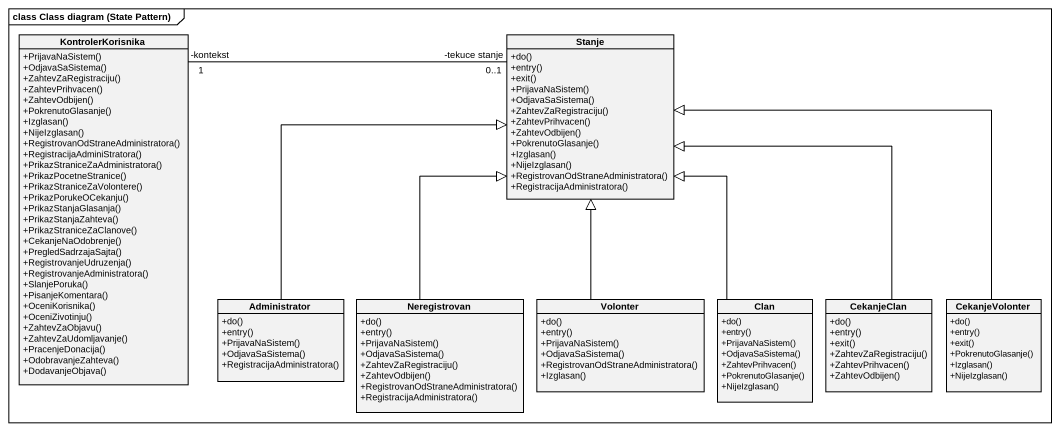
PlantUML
@startuml
mainframe class Class diagram (State Pattern)
hide circle
hide empty members
skinparam classAttributeIconSize 0
class KontrolerKorisnika {
  +PrijavaNaSistem()
  +OdjavaSaSistema()
  +ZahtevZaRegistraciju()
  +ZahtevPrihvacen()
  +ZahtevOdbijen()
  +PokrenutoGlasanje()
  +Izglasan()
  +NijeIzglasan()
  +RegistrovanOdStraneAdministratora()
  +RegistracijaAdminiStratora()
  +PrikazStraniceZaAdministratora()
  +PrikazPocetneStranice()
  +PrikazStraniceZaVolontere()
  +PrikazPorukeOCekanju()
  +PrikazStanjaGlasanja()
  +PrikazStanjaZahteva()
  +PrikazStraniceZaClanove()
  +CekanjeNaOdobrenje()
  +PregledSadrzajaSajta()
  +RegistrovanjeUdruzenja()
  +RegistrovanjeAdministratora()
  +SlanjePoruka()
  +PisanjeKomentara()
  +OceniKorisnika()
  +OceniZivotinju()
  +ZahtevZaObjavu()
  +ZahtevZaUdomljavanje()
  +PracenjeDonacija()
  +OdobravanjeZahteva()
  +DodavanjeObjava()
}
class Stanje {
  +do()
  +entry()
  +exit()
  +PrijavaNaSistem()
  +OdjavaSaSistema()
  +ZahtevZaRegistraciju()
  +ZahtevPrihvacen()
  +ZahtevOdbijen()
  +PokrenutoGlasanje()
  +Izglasan()
  +NijeIzglasan()
  +RegistrovanOdStraneAdministratora()
  +RegistracijaAdministratora()
}
class Administrator {
  +do()
  +entry()
  +PrijavaNaSistem()
  +OdjavaSaSistema()
  +RegistracijaAdministratora()
}
class Neregistrovan {
  +do()
  +entry()
  +PrijavaNaSistem()
  +OdjavaSaSistema()
  +ZahtevZaRegistraciju()
  +ZahtevOdbijen()
  +RegistrovanOdStraneAdministratora()
  +RegistracijaAdministratora()
}
class Volonter {
  +do()
  +entry()
  +PrijavaNaSistem()
  +OdjavaSaSistema()
  +RegistrovanOdStraneAdministratora()
  +Izglasan()
}
class Clan {
  +do()
  +entry()
  +PrijavaNaSistem()
  +OdjavaSaSistema()
  +ZahtevPrihvacen()
  +PokrenutoGlasanje()
  +NijeIzglasan()
}
class CekanjeClan {
  +do()
  +entry()
  +exit()
  +ZahtevZaRegistraciju()
  +ZahtevPrihvacen()
  +ZahtevOdbijen()
}
class CekanjeVolonter {
  +do()
  +entry()
  +exit()
  +PokrenutoGlasanje()
  +Izglasan()
  +NijeIzglasan()
}
Stanje "-tekuce stanje\n0..1" -left- "-kontekst\n1" KontrolerKorisnika
Administrator -up-|> Stanje
Neregistrovan -up-|> Stanje
Volonter -up-|> Stanje
Clan -up-|> Stanje
CekanjeClan -up-|> Stanje
CekanjeVolonter -left-|> Stanje
@enduml
